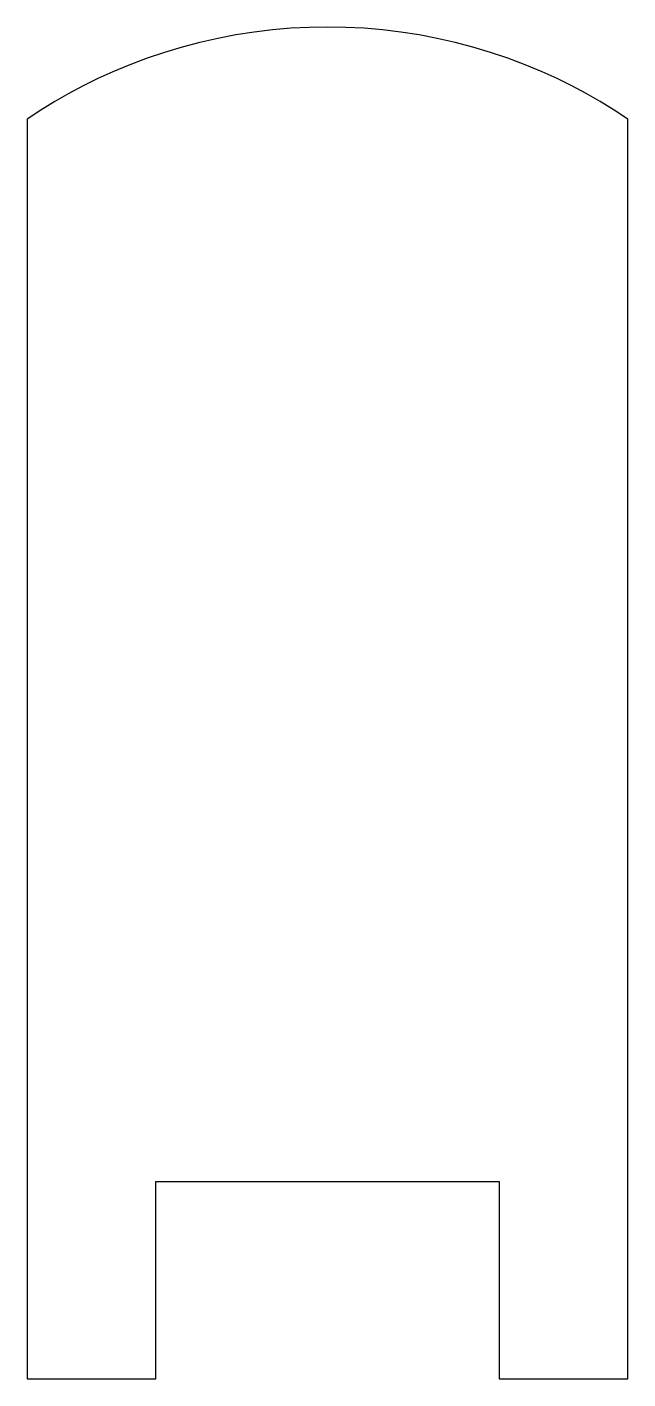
# Model space of a CAD drawing. Header units: millimetres. Extents: x -7 to 7, y 0 to 31.5.
import ezdxf

# ---------------------------------------------------------------- set-up
doc = ezdxf.new("R2010")
doc.units = ezdxf.units.MM
doc.layers.add('Default', color=18, linetype='Continuous', true_color=0x000000)

msp = doc.modelspace()

# ---------------------------------------------------------------- linework, layer by layer
at = {"layer": 'Default'}
for p, q in [((0, 31.5), (-0.429, 31.493)), ((0.429, 31.493), (0, 31.5)), ((-2.554, 31.236), (-2.972, 31.142)), ((-2.133, 31.317), (-2.554, 31.236)), ((-1.709, 31.383), (-2.133, 31.317)), ((-1.284, 31.434), (-1.709, 31.383)), ((-0.857, 31.471), (-1.284, 31.434)), ((-0.429, 31.493), (-0.857, 31.471)), ((0.857, 31.471), (0.429, 31.493)), ((1.284, 31.434), (0.857, 31.471)), ((1.709, 31.383), (1.284, 31.434)), ((2.133, 31.317), (1.709, 31.383)), ((2.554, 31.236), (2.133, 31.317)), ((2.972, 31.142), (2.554, 31.236)), ((-3.797, 30.909), (-4.203, 30.772)), ((-3.386, 31.033), (-3.797, 30.909)), ((-2.972, 31.142), (-3.386, 31.033)), ((3.386, 31.033), (2.972, 31.142)), ((3.797, 30.909), (3.386, 31.033)), ((4.203, 30.772), (3.797, 30.909)), ((-4.604, 30.621), (-5, 30.456)), ((-4.203, 30.772), (-4.604, 30.621)), ((4.604, 30.621), (4.203, 30.772)), ((5, 30.456), (4.604, 30.621)), ((-5.347, 30.299), (-5.689, 30.131)), ((-5, 30.456), (-5.347, 30.299)), ((5.347, 30.299), (5, 30.456)), ((5.689, 30.131), (5.347, 30.299)), ((-6.025, 29.952), (-6.356, 29.763)), ((-5.689, 30.131), (-6.025, 29.952)), ((6.025, 29.952), (5.689, 30.131)), ((6.356, 29.763), (6.025, 29.952)), ((-6.356, 29.763), (-6.681, 29.565)), ((6.681, 29.565), (6.356, 29.763)), ((-6.681, 29.565), (-7, 29.356)), ((-7, 29.356), (-7, 0)), ((7, 29.356), (6.681, 29.565)), ((7, 0), (7, 29.356)), ((-4, 0), (-4, 4.6)), ((-4, 4.6), (4, 4.6)), ((4, 4.6), (4, 0)), ((-7, 0), (-4, 0)), ((4, 0), (7, 0))]:
    msp.add_line(p, q, dxfattribs=at)

doc.saveas('drawing.dxf')
